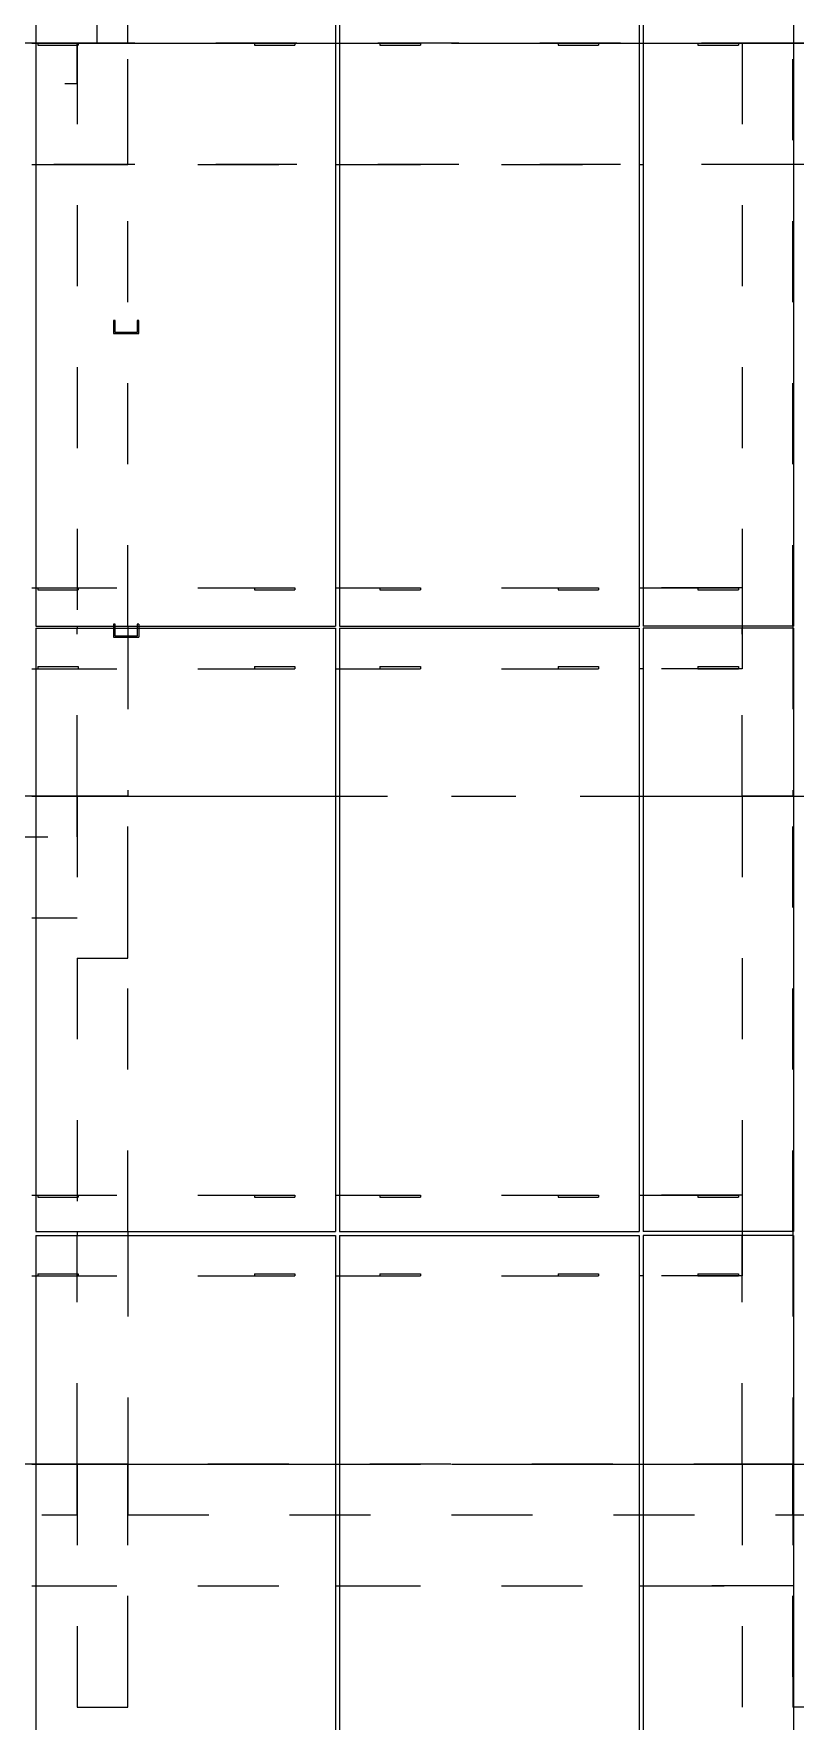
# Model space of a CAD drawing. Header units: millimetres. Extents: x 652937 to 1670132, y 1473552 to 2851037.
# Drawn here: x 663517.06 to 663520.82, y 1524460.47 to 1524468.81 of the extents above; entities that cross this region are included whole.
import ezdxf

# ---------------------------------------------------------------- set-up
doc = ezdxf.new("R2010")
doc.units = ezdxf.units.MM
doc.linetypes.add('XKITLINE00', pattern=[0])
doc.linetypes.add('XKITLINE02', pattern=[4, 2, -2])
doc.layers.add('Part', color=7, linetype='Continuous', lineweight=0)
doc.layers.add('S-GRID', color=7, linetype='Continuous', lineweight=9)

# ---------------------------------------------------------------- blocks, each defined once
blk = doc.blocks.new('*A1092749')
at = {"layer": 'S-GRID', "color": 7, "linetype": 'XKITLINE00', "lineweight": 0}
for p, q in [((490.149725, 31.898606), (498.087225, 31.898606)), ((499.674725, 31.898606), (501.262225, 31.898606)), ((502.849725, 31.898606), (510.787225, 31.898606))]:
    blk.add_line(p, q, dxfattribs=at)
blk = doc.blocks.new('*A1093750')
at = {"layer": 'Part', "color": 7, "linetype": 'XKITLINE02', "lineweight": 0}
for p, q in [((477.553801, 31.898606), (477.553801, 30.648606)), ((490.423801, 31.898606), (477.553801, 31.898606)), ((490.423801, 30.648606), (490.423801, 31.898606)), ((477.553801, 30.648606), (490.423801, 30.648606))]:
    blk.add_line(p, q, dxfattribs=at)
blk = doc.blocks.new('*A1095752')
at = {"layer": 'Part', "color": 7, "linetype": 'XKITLINE02', "lineweight": 0}
for p, q in [((478.173822, 31.898606), (478.173822, 28.898606)), ((478.173822, 31.898606), (481.803821, 31.898606)), ((481.903821, 31.898606), (489.303821, 31.898606)), ((489.403821, 31.898606), (496.803821, 31.898606)), ((496.903821, 31.898606), (504.303821, 31.898606)), ((504.403821, 31.898606), (508.098822, 31.898606)), ((508.098822, 31.898606), (504.403821, 31.898606)), ((508.098822, 31.898606), (508.098822, 28.898606)), ((478.173822, 28.898606), (481.803821, 28.898606)), ((481.903821, 28.898606), (489.303821, 28.898606)), ((489.403821, 28.898606), (496.803821, 28.898606)), ((496.903821, 28.898606), (504.303821, 28.898606)), ((504.403821, 28.898606), (508.098822, 28.898606)), ((508.098822, 28.898606), (504.403821, 28.898606))]:
    blk.add_line(p, q, dxfattribs=at)
at = {"layer": 'Part', "color": 7, "linetype": 'XKITLINE00', "lineweight": 0}
for p, q in [((481.803821, 31.898606), (481.903821, 31.898606)), ((489.303821, 31.898606), (489.403821, 31.898606)), ((496.803821, 31.898606), (496.903821, 31.898606)), ((504.303821, 31.898606), (504.403821, 31.898606)), ((481.803821, 28.898606), (481.903821, 28.898606)), ((489.303821, 28.898606), (489.403821, 28.898606)), ((496.803821, 28.898606), (496.903821, 28.898606)), ((504.303821, 28.898606), (504.403821, 28.898606))]:
    blk.add_line(p, q, dxfattribs=at)
blk = doc.blocks.new('*A1096753')
at = {"layer": 'S-GRID', "color": 7, "linetype": 'XKITLINE00', "lineweight": 0}
for p, q in [((490.149725, 66.998606), (498.087225, 66.998606)), ((499.674725, 66.998606), (501.262225, 66.998606)), ((502.849725, 66.998606), (510.787225, 66.998606))]:
    blk.add_line(p, q, dxfattribs=at)
blk = doc.blocks.new('*A1097754')
at = {"layer": 'Part', "color": 7, "linetype": 'XKITLINE02', "lineweight": 0}
for p, q in [((490.923803, 66.998606), (490.923803, 69.248606)), ((491.673803, 66.998606), (491.673803, 69.248606)), ((489.403821, 66.998606), (491.673803, 66.998606))]:
    blk.add_line(p, q, dxfattribs=at)
at = {"layer": 'Part', "color": 7, "linetype": 'XKITLINE00', "lineweight": 0}
blk.add_line((489.303821, 66.998606), (489.403821, 66.998606), dxfattribs=at)
blk = doc.blocks.new('*A1098755')
at = {"layer": 'Part', "color": 7, "linetype": 'XKITLINE02', "lineweight": 0}
for p, q in [((490.423823, 66.998606), (434.123823, 66.998606)), ((490.423823, 65.998606), (490.423823, 66.998606)), ((434.123823, 65.998606), (490.423823, 65.998606))]:
    blk.add_line(p, q, dxfattribs=at)
blk = doc.blocks.new('*A1099756')
at = {"layer": 'Part', "color": 7, "linetype": 'XKITLINE00', "lineweight": 0}
for p, q in [((489.303821, 66.998606), (489.403821, 66.998606)), ((496.803821, 66.998606), (496.903821, 66.998606)), ((504.303821, 66.998606), (504.403821, 66.998606)), ((551.848822, 66.998606), (508.113821, 66.998606)), ((489.303821, 63.998606), (489.403821, 63.998606)), ((496.803821, 63.998606), (496.903821, 63.998606)), ((504.303821, 63.998606), (504.403821, 63.998606)), ((551.848822, 63.998606), (508.113821, 63.998606))]:
    blk.add_line(p, q, dxfattribs=at)
at = {"layer": 'Part', "color": 7, "linetype": 'XKITLINE02', "lineweight": 0}
for p, q in [((551.848822, 66.998606), (489.403821, 66.998606)), ((489.403821, 66.998606), (496.803821, 66.998606)), ((496.903821, 66.998606), (504.303821, 66.998606)), ((508.113821, 66.998606), (504.403821, 66.998606)), ((551.848822, 63.998606), (481.903821, 63.998606)), ((489.403821, 63.998606), (496.803821, 63.998606)), ((496.903821, 63.998606), (504.303821, 63.998606)), ((508.113821, 63.998606), (504.403821, 63.998606))]:
    blk.add_line(p, q, dxfattribs=at)
blk = doc.blocks.new('*A1100757')
at = {"layer": 'S-GRID', "color": 7, "linetype": 'XKITLINE00', "lineweight": 0}
for p, q in [((490.149725, 48.398606), (498.087225, 48.398606)), ((499.674725, 48.398606), (501.262225, 48.398606)), ((502.849725, 48.398606), (510.787225, 48.398606))]:
    blk.add_line(p, q, dxfattribs=at)
blk = doc.blocks.new('*A1101758')
at = {"layer": 'Part', "color": 7, "linetype": 'XKITLINE02', "lineweight": 0}
for p, q in [((467.704862, 48.398606), (467.704862, 47.398606)), ((490.4238, 48.398606), (467.704862, 48.398606)), ((490.4238, 47.398606), (490.4238, 48.398606)), ((467.704862, 47.398606), (490.4238, 47.398606))]:
    blk.add_line(p, q, dxfattribs=at)
blk = doc.blocks.new('*A1102759')
at = {"layer": 'Part', "color": 7, "linetype": 'XKITLINE00', "lineweight": 0}
for p, q in [((489.303821, 48.398606), (489.403821, 48.398606)), ((489.303821, 45.398606), (489.403821, 45.398606))]:
    blk.add_line(p, q, dxfattribs=at)
at = {"layer": 'Part', "color": 7, "linetype": 'XKITLINE02', "lineweight": 0}
for p, q in [((489.403821, 48.398606), (490.423822, 48.398606)), ((490.423822, 48.398606), (490.423822, 45.398606)), ((489.403821, 45.398606), (490.423822, 45.398606))]:
    blk.add_line(p, q, dxfattribs=at)
blk = doc.blocks.new('*A1103760')
at = {"layer": 'Part', "color": 7, "linetype": 'XKITLINE00', "lineweight": 0}
for p, q in [((466.453801, 38.548606), (466.903821, 38.548606)), ((466.453801, 38.548606), (466.453801, 37.648606)), ((474.303821, 38.548606), (474.403821, 38.548606)), ((481.803821, 38.548606), (481.903821, 38.548606)), ((489.303821, 38.548606), (489.403821, 38.548606)), ((496.803821, 38.548606), (496.903821, 38.548606)), ((504.303821, 38.548606), (504.403821, 38.548606)), ((506.853801, 37.648606), (506.853801, 37.548606)), ((466.453801, 37.323606), (466.453801, 36.548606)), ((466.453801, 36.548606), (466.903821, 36.548606)), ((474.303821, 36.548606), (474.403821, 36.548606)), ((481.803821, 36.548606), (481.903821, 36.548606)), ((489.303821, 36.548606), (489.403821, 36.548606)), ((496.803821, 36.548606), (496.903821, 36.548606)), ((504.403821, 36.548606), (504.303821, 36.548606))]:
    blk.add_line(p, q, dxfattribs=at)
at = {"layer": 'Part', "color": 7, "linetype": 'XKITLINE02', "lineweight": 0}
for p, q in [((466.903821, 38.548606), (474.303821, 38.548606)), ((474.403821, 38.548606), (481.803821, 38.548606)), ((481.903821, 38.548606), (489.303821, 38.548606)), ((489.403821, 38.548606), (496.803821, 38.548606)), ((496.903821, 38.548606), (504.303821, 38.548606)), ((504.403821, 38.548606), (506.853801, 38.548606)), ((506.853801, 38.548606), (504.403821, 38.548606)), ((506.853801, 38.548606), (506.853801, 37.648606)), ((466.453801, 37.648606), (466.453801, 37.323606)), ((506.853801, 37.548606), (506.853801, 36.548606)), ((466.903821, 36.548606), (474.303821, 36.548606)), ((474.403821, 36.548606), (481.803821, 36.548606)), ((481.903821, 36.548606), (489.303821, 36.548606)), ((489.403821, 36.548606), (496.803821, 36.548606)), ((496.903821, 36.548606), (504.303821, 36.548606)), ((506.853801, 36.548606), (504.403821, 36.548606))]:
    blk.add_line(p, q, dxfattribs=at)
blk = doc.blocks.new('*A1104761')
at = {"layer": 'Part', "color": 7, "linetype": 'XKITLINE00', "lineweight": 0}
for p, q in [((466.454862, 53.548606), (466.903821, 53.548606)), ((466.454862, 53.548606), (466.454862, 52.648606)), ((474.303821, 53.548606), (474.403821, 53.548606)), ((481.803821, 53.548606), (481.903821, 53.548606)), ((489.303821, 53.548606), (489.403821, 53.548606)), ((496.803821, 53.548606), (496.903821, 53.548606)), ((504.303821, 53.548606), (504.403821, 53.548606)), ((506.853801, 52.598606), (506.853801, 52.548606)), ((466.454862, 52.323606), (466.454862, 51.548606)), ((466.454862, 51.548606), (466.903821, 51.548606)), ((474.303821, 51.548606), (474.403821, 51.548606)), ((481.803821, 51.548606), (481.903821, 51.548606)), ((489.303821, 51.548606), (489.403821, 51.548606)), ((496.803821, 51.548606), (496.903821, 51.548606)), ((504.403821, 51.548606), (504.303821, 51.548606))]:
    blk.add_line(p, q, dxfattribs=at)
at = {"layer": 'Part', "color": 7, "linetype": 'XKITLINE02', "lineweight": 0}
for p, q in [((466.903821, 53.548606), (474.303821, 53.548606)), ((474.403821, 53.548606), (481.803821, 53.548606)), ((481.903821, 53.548606), (489.303821, 53.548606)), ((489.403821, 53.548606), (496.803821, 53.548606)), ((496.903821, 53.548606), (504.303821, 53.548606)), ((504.403821, 53.548606), (506.853801, 53.548606)), ((506.853801, 53.548606), (504.403821, 53.548606)), ((506.853801, 53.548606), (506.853801, 52.598606)), ((466.454862, 52.648606), (466.454862, 52.323606)), ((506.853801, 52.548606), (506.853801, 51.548606)), ((466.903821, 51.548606), (474.303821, 51.548606)), ((474.403821, 51.548606), (481.803821, 51.548606)), ((481.903821, 51.548606), (489.303821, 51.548606)), ((489.403821, 51.548606), (496.803821, 51.548606)), ((496.903821, 51.548606), (504.303821, 51.548606)), ((506.853801, 51.548606), (504.403821, 51.548606))]:
    blk.add_line(p, q, dxfattribs=at)
blk = doc.blocks.new('*A1142771')
at = {"layer": 'Part', "color": 7, "linetype": 'XKITLINE02', "lineweight": 0}
for p, q in [((506.853801, 48.398606), (506.853801, 37.648606)), ((508.103801, 48.398606), (506.853801, 48.398606)), ((508.103801, 37.648606), (508.103801, 48.398606)), ((506.853801, 31.898606), (506.853801, 37.548606)), ((508.103801, 37.548606), (508.103801, 31.898606)), ((508.103801, 31.898606), (506.853801, 31.898606))]:
    blk.add_line(p, q, dxfattribs=at)
at = {"layer": 'Part', "color": 7, "linetype": 'XKITLINE00', "lineweight": 0}
for p, q in [((506.853801, 37.648606), (506.853801, 37.548606)), ((508.103801, 37.648606), (508.103801, 37.548606))]:
    blk.add_line(p, q, dxfattribs=at)
blk = doc.blocks.new('*A1143772')
at = {"layer": 'Part', "color": 7, "linetype": 'XKITLINE02', "lineweight": 0}
for p, q in [((506.853801, 66.998606), (506.853801, 52.598606)), ((508.103801, 66.998606), (506.853801, 66.998606)), ((508.103801, 52.598606), (508.103801, 66.998606)), ((506.853801, 48.398606), (506.853801, 52.548606)), ((508.103801, 52.548606), (508.103801, 48.398606)), ((508.103801, 48.398606), (506.853801, 48.398606))]:
    blk.add_line(p, q, dxfattribs=at)
at = {"layer": 'Part', "color": 7, "linetype": 'XKITLINE00', "lineweight": 0}
for p, q in [((506.853801, 52.598606), (506.853801, 52.548606)), ((508.103801, 52.598606), (508.103801, 52.548606))]:
    blk.add_line(p, q, dxfattribs=at)
blk = doc.blocks.new('*A1374907')
at = {"layer": 'Part', "color": 7, "linetype": 'XKITLINE02', "lineweight": 0}
for p, q in [((508.098822, 31.898606), (508.098822, 25.898606)), ((508.098822, 31.898606), (508.113821, 31.898606)), ((508.113821, 25.898606), (508.098822, 25.898606))]:
    blk.add_line(p, q, dxfattribs=at)
at = {"layer": 'Part', "color": 7, "linetype": 'XKITLINE00', "lineweight": 0}
for p, q in [((508.113821, 31.898606), (551.848822, 31.898606)), ((551.848822, 31.898606), (551.848822, 25.898606)), ((551.848822, 25.898606), (508.113821, 25.898606))]:
    blk.add_line(p, q, dxfattribs=at)
blk = doc.blocks.new('*A1376909')
at = {"layer": 'Part', "color": 7, "linetype": 'XKITLINE02', "lineweight": 0}
for p, q in [((497.903869, 66.998606), (498.903869, 66.998606)), ((497.903869, 66.998606), (497.903869, 66.948606)), ((497.903869, 66.948606), (498.903869, 66.948606)), ((498.903869, 66.998606), (498.903869, 66.948606))]:
    blk.add_line(p, q, dxfattribs=at)
blk = doc.blocks.new('*A1377910')
at = {"layer": 'Part', "color": 7, "linetype": 'XKITLINE02', "lineweight": 0}
for p, q in [((505.758869, 66.998606), (506.758869, 66.998606)), ((505.758869, 66.998606), (505.758869, 66.948606)), ((505.758869, 66.948606), (506.758869, 66.948606)), ((506.758869, 66.998606), (506.758869, 66.948606))]:
    blk.add_line(p, q, dxfattribs=at)
blk = doc.blocks.new('*A1394917')
at = {"layer": 'Part', "color": 7, "linetype": 'XKITLINE02', "lineweight": 0}
for p, q in [((494.803869, 38.548606), (495.803869, 38.548606)), ((494.803869, 38.548606), (494.803869, 38.498606)), ((494.803869, 38.498606), (495.803869, 38.498606)), ((495.803869, 38.548606), (495.803869, 38.498606))]:
    blk.add_line(p, q, dxfattribs=at)
blk = doc.blocks.new('*A1395918')
at = {"layer": 'Part', "color": 7, "linetype": 'XKITLINE02', "lineweight": 0}
for p, q in [((489.453869, 38.548606), (490.453869, 38.548606)), ((489.453869, 38.548606), (489.453869, 38.498606)), ((489.453869, 38.498606), (490.453869, 38.498606)), ((490.453869, 38.548606), (490.453869, 38.498606))]:
    blk.add_line(p, q, dxfattribs=at)
blk = doc.blocks.new('*A1396919')
at = {"layer": 'Part', "color": 7, "linetype": 'XKITLINE02', "lineweight": 0}
for p, q in [((502.303869, 38.548606), (503.303869, 38.548606)), ((502.303869, 38.548606), (502.303869, 38.498606)), ((502.303869, 38.498606), (503.303869, 38.498606)), ((503.303869, 38.548606), (503.303869, 38.498606))]:
    blk.add_line(p, q, dxfattribs=at)
blk = doc.blocks.new('*A1397920')
at = {"layer": 'Part', "color": 7, "linetype": 'XKITLINE02', "lineweight": 0}
for p, q in [((497.903869, 38.548606), (498.903869, 38.548606)), ((497.903869, 38.548606), (497.903869, 38.498606)), ((497.903869, 38.498606), (498.903869, 38.498606)), ((498.903869, 38.548606), (498.903869, 38.498606))]:
    blk.add_line(p, q, dxfattribs=at)
blk = doc.blocks.new('*A1398921')
at = {"layer": 'Part', "color": 7, "linetype": 'XKITLINE02', "lineweight": 0}
for p, q in [((505.758869, 38.548606), (506.758869, 38.548606)), ((505.758869, 38.548606), (505.758869, 38.498606)), ((505.758869, 38.498606), (506.758869, 38.498606)), ((506.758869, 38.548606), (506.758869, 38.498606))]:
    blk.add_line(p, q, dxfattribs=at)
blk = doc.blocks.new('*A1399922')
at = {"layer": 'Part', "color": 7, "linetype": 'XKITLINE02', "lineweight": 0}
for p, q in [((491.673801, 48.398606), (490.423801, 48.398606)), ((490.423801, 48.398606), (490.423801, 44.398606)), ((491.673801, 44.398606), (491.673801, 48.398606)), ((490.423801, 44.398606), (491.673801, 44.398606))]:
    blk.add_line(p, q, dxfattribs=at)
blk = doc.blocks.new('*A1400923')
at = {"layer": 'Part', "color": 7, "linetype": 'XKITLINE02', "lineweight": 0}
for p, q in [((491.362981, 52.648606), (491.32298, 52.648606)), ((491.32298, 52.648606), (491.32298, 52.323606)), ((491.36298, 52.353606), (491.36298, 52.648606)), ((491.947981, 52.648606), (491.90798, 52.648606)), ((491.90798, 52.648606), (491.90798, 52.353606)), ((491.94798, 52.648606), (491.94798, 52.323606)), ((491.32298, 52.323606), (491.947981, 52.323606)), ((491.907981, 52.353606), (491.36298, 52.353606))]:
    blk.add_line(p, q, dxfattribs=at)
blk = doc.blocks.new('*A1401924')
at = {"layer": 'Part', "color": 7, "linetype": 'XKITLINE02', "lineweight": 0}
for p, q in [((490.423822, 48.398606), (490.423822, 37.648606)), ((491.673822, 48.398606), (490.423822, 48.398606)), ((491.673822, 37.648606), (491.673822, 48.398606)), ((490.423822, 31.898606), (490.423822, 37.548606)), ((491.673822, 37.548606), (491.673822, 31.898606)), ((490.423822, 31.898606), (491.673822, 31.898606))]:
    blk.add_line(p, q, dxfattribs=at)
at = {"layer": 'Part', "color": 7, "linetype": 'XKITLINE00', "lineweight": 0}
for p, q in [((490.423822, 37.648606), (490.423822, 37.548606)), ((491.673822, 37.648606), (491.673822, 37.548606))]:
    blk.add_line(p, q, dxfattribs=at)
blk = doc.blocks.new('*A1402925')
at = {"layer": 'Part', "color": 7, "linetype": 'XKITLINE02', "lineweight": 0}
for p, q in [((490.423822, 66.998606), (490.423822, 52.598606)), ((491.673822, 66.998606), (490.423822, 66.998606)), ((491.673822, 52.598606), (491.673822, 66.998606)), ((490.423822, 48.398606), (490.423822, 52.548606)), ((491.673822, 52.548606), (491.673822, 48.398606)), ((490.423822, 48.398606), (491.673822, 48.398606))]:
    blk.add_line(p, q, dxfattribs=at)
at = {"layer": 'Part', "color": 7, "linetype": 'XKITLINE00', "lineweight": 0}
for p, q in [((490.423822, 52.598606), (490.423822, 52.548606)), ((491.673822, 52.598606), (491.673822, 52.548606))]:
    blk.add_line(p, q, dxfattribs=at)
blk = doc.blocks.new('*A1403926')
at = {"layer": 'Part', "color": 7, "linetype": 'XKITLINE02', "lineweight": 0}
for p, q in [((494.803869, 53.548606), (495.803869, 53.548606)), ((494.803869, 53.548606), (494.803869, 53.498606)), ((494.803869, 53.498606), (495.803869, 53.498606)), ((495.803869, 53.548606), (495.803869, 53.498606))]:
    blk.add_line(p, q, dxfattribs=at)
blk = doc.blocks.new('*A1404927')
at = {"layer": 'Part', "color": 7, "linetype": 'XKITLINE02', "lineweight": 0}
for p, q in [((489.453869, 53.548606), (490.453869, 53.548606)), ((489.453869, 53.548606), (489.453869, 53.498606)), ((489.453869, 53.498606), (490.453869, 53.498606)), ((490.453869, 53.548606), (490.453869, 53.498606))]:
    blk.add_line(p, q, dxfattribs=at)
blk = doc.blocks.new('*A1405928')
at = {"layer": 'Part', "color": 7, "linetype": 'XKITLINE02', "lineweight": 0}
for p, q in [((494.803869, 51.598606), (495.803869, 51.598606)), ((494.803869, 51.598606), (494.803869, 51.548606)), ((494.803869, 51.548606), (495.803869, 51.548606)), ((495.803869, 51.598606), (495.803869, 51.548606))]:
    blk.add_line(p, q, dxfattribs=at)
blk = doc.blocks.new('*A1406929')
at = {"layer": 'Part', "color": 7, "linetype": 'XKITLINE02', "lineweight": 0}
for p, q in [((489.453869, 51.598606), (490.453869, 51.598606)), ((489.453869, 51.598606), (489.453869, 51.548606)), ((489.453869, 51.548606), (490.453869, 51.548606)), ((490.453869, 51.598606), (490.453869, 51.548606))]:
    blk.add_line(p, q, dxfattribs=at)
blk = doc.blocks.new('*A1407930')
at = {"layer": 'Part', "color": 7, "linetype": 'XKITLINE02', "lineweight": 0}
for p, q in [((502.303869, 53.548606), (503.303869, 53.548606)), ((502.303869, 53.548606), (502.303869, 53.498606)), ((502.303869, 53.498606), (503.303869, 53.498606)), ((503.303869, 53.548606), (503.303869, 53.498606))]:
    blk.add_line(p, q, dxfattribs=at)
blk = doc.blocks.new('*A1408931')
at = {"layer": 'Part', "color": 7, "linetype": 'XKITLINE02', "lineweight": 0}
for p, q in [((497.903869, 53.548606), (498.903869, 53.548606)), ((497.903869, 53.548606), (497.903869, 53.498606)), ((497.903869, 53.498606), (498.903869, 53.498606)), ((498.903869, 53.548606), (498.903869, 53.498606))]:
    blk.add_line(p, q, dxfattribs=at)
blk = doc.blocks.new('*A1409932')
at = {"layer": 'Part', "color": 7, "linetype": 'XKITLINE02', "lineweight": 0}
for p, q in [((502.303869, 51.598606), (503.303869, 51.598606)), ((502.303869, 51.598606), (502.303869, 51.548606)), ((502.303869, 51.548606), (503.303869, 51.548606)), ((503.303869, 51.598606), (503.303869, 51.548606))]:
    blk.add_line(p, q, dxfattribs=at)
blk = doc.blocks.new('*A1410933')
at = {"layer": 'Part', "color": 7, "linetype": 'XKITLINE02', "lineweight": 0}
for p, q in [((497.903869, 51.598606), (498.903869, 51.598606)), ((497.903869, 51.598606), (497.903869, 51.548606)), ((497.903869, 51.548606), (498.903869, 51.548606)), ((498.903869, 51.598606), (498.903869, 51.548606))]:
    blk.add_line(p, q, dxfattribs=at)
blk = doc.blocks.new('*A1411934')
at = {"layer": 'Part', "color": 7, "linetype": 'XKITLINE02', "lineweight": 0}
for p, q in [((505.758869, 53.548606), (506.758869, 53.548606)), ((505.758869, 53.548606), (505.758869, 53.498606)), ((505.758869, 53.498606), (506.758869, 53.498606)), ((506.758869, 53.548606), (506.758869, 53.498606))]:
    blk.add_line(p, q, dxfattribs=at)
blk = doc.blocks.new('*A1412935')
at = {"layer": 'Part', "color": 7, "linetype": 'XKITLINE02', "lineweight": 0}
for p, q in [((505.758869, 51.598606), (506.758869, 51.598606)), ((505.758869, 51.598606), (505.758869, 51.548606)), ((505.758869, 51.548606), (506.758869, 51.548606)), ((506.758869, 51.598606), (506.758869, 51.548606))]:
    blk.add_line(p, q, dxfattribs=at)
blk = doc.blocks.new('*A1413936')
at = {"layer": 'Part', "color": 7, "linetype": 'XKITLINE00', "lineweight": 0}
for p, q in [((504.403821, 69.248606), (504.403821, 52.598606)), ((508.113821, 69.248606), (508.113821, 52.598606)), ((508.113821, 52.598606), (504.403821, 52.598606)), ((508.113821, 52.548606), (504.403821, 52.548606)), ((504.403821, 52.548606), (504.403821, 37.648606)), ((508.113821, 52.548606), (508.113821, 37.648606)), ((508.113821, 37.648606), (504.403821, 37.648606)), ((508.113821, 37.548606), (504.403821, 37.548606)), ((504.403821, 37.548606), (504.403821, 22.648606)), ((508.113821, 37.548606), (508.113821, 22.648606))]:
    blk.add_line(p, q, dxfattribs=at)
blk = doc.blocks.new('*A1414937')
at = {"layer": 'Part', "color": 7, "linetype": 'XKITLINE00', "lineweight": 0}
for p, q in [((496.903821, 69.248606), (496.903821, 52.598606)), ((504.303821, 69.248606), (504.303821, 52.598606)), ((496.903821, 52.598606), (504.303821, 52.598606)), ((496.903821, 52.548606), (504.303821, 52.548606)), ((496.903821, 52.548606), (496.903821, 37.648606)), ((504.303821, 52.548606), (504.303821, 37.648606)), ((496.903821, 37.648606), (504.303821, 37.648606)), ((496.903821, 37.548606), (504.303821, 37.548606)), ((496.903821, 37.548606), (496.903821, 22.648606)), ((504.303821, 37.548606), (504.303821, 22.648606))]:
    blk.add_line(p, q, dxfattribs=at)
blk = doc.blocks.new('*A1415938')
at = {"layer": 'Part', "color": 7, "linetype": 'XKITLINE00', "lineweight": 0}
for p, q in [((489.403821, 69.248606), (489.403821, 52.598606)), ((496.803821, 69.248606), (496.803821, 52.598606)), ((489.403821, 52.598606), (496.803821, 52.598606)), ((489.403821, 52.548606), (496.803821, 52.548606)), ((489.403821, 52.548606), (489.403821, 37.648606)), ((496.803821, 52.548606), (496.803821, 37.648606)), ((489.403821, 37.648606), (496.803821, 37.648606)), ((489.403821, 37.548606), (496.803821, 37.548606)), ((489.403821, 37.548606), (489.403821, 22.648606)), ((496.803821, 37.548606), (496.803821, 22.648606))]:
    blk.add_line(p, q, dxfattribs=at)
blk = doc.blocks.new('*A1427940')
at = {"layer": 'Part', "color": 7, "linetype": 'XKITLINE02', "lineweight": 0}
for p, q in [((490.423822, 31.898606), (490.423822, 22.648606)), ((491.673822, 31.898606), (490.423822, 31.898606)), ((491.673822, 22.648606), (491.673822, 31.898606)), ((490.423822, 12.648606), (490.423822, 22.548606)), ((491.673822, 22.548606), (491.673822, 12.648606)), ((490.423822, 12.648606), (491.673822, 12.648606))]:
    blk.add_line(p, q, dxfattribs=at)
at = {"layer": 'Part', "color": 7, "linetype": 'XKITLINE00', "lineweight": 0}
for p, q in [((490.423822, 22.648606), (490.423822, 22.548606)), ((491.673822, 22.648606), (491.673822, 22.548606))]:
    blk.add_line(p, q, dxfattribs=at)
blk = doc.blocks.new('*A1428941')
at = {"layer": 'Part', "color": 7, "linetype": 'XKITLINE02', "lineweight": 0}
for p, q in [((494.803869, 36.598606), (495.803869, 36.598606)), ((494.803869, 36.598606), (494.803869, 36.548606)), ((494.803869, 36.548606), (495.803869, 36.548606)), ((495.803869, 36.598606), (495.803869, 36.548606))]:
    blk.add_line(p, q, dxfattribs=at)
blk = doc.blocks.new('*A1429942')
at = {"layer": 'Part', "color": 7, "linetype": 'XKITLINE02', "lineweight": 0}
for p, q in [((489.453869, 36.598606), (490.453869, 36.598606)), ((489.453869, 36.598606), (489.453869, 36.548606)), ((489.453869, 36.548606), (490.453869, 36.548606)), ((490.453869, 36.598606), (490.453869, 36.548606))]:
    blk.add_line(p, q, dxfattribs=at)
blk = doc.blocks.new('*A1434947')
at = {"layer": 'Part', "color": 7, "linetype": 'XKITLINE02', "lineweight": 0}
for p, q in [((502.303869, 36.598606), (503.303869, 36.598606)), ((502.303869, 36.598606), (502.303869, 36.548606)), ((502.303869, 36.548606), (503.303869, 36.548606)), ((503.303869, 36.598606), (503.303869, 36.548606))]:
    blk.add_line(p, q, dxfattribs=at)
blk = doc.blocks.new('*A1435948')
at = {"layer": 'Part', "color": 7, "linetype": 'XKITLINE02', "lineweight": 0}
for p, q in [((497.903869, 36.598606), (498.903869, 36.598606)), ((497.903869, 36.598606), (497.903869, 36.548606)), ((497.903869, 36.548606), (498.903869, 36.548606)), ((498.903869, 36.598606), (498.903869, 36.548606))]:
    blk.add_line(p, q, dxfattribs=at)
blk = doc.blocks.new('*A1439952')
at = {"layer": 'Part', "color": 7, "linetype": 'XKITLINE02', "lineweight": 0}
for p, q in [((505.758869, 36.598606), (506.758869, 36.598606)), ((505.758869, 36.598606), (505.758869, 36.548606)), ((505.758869, 36.548606), (506.758869, 36.548606)), ((506.758869, 36.598606), (506.758869, 36.548606))]:
    blk.add_line(p, q, dxfattribs=at)
blk = doc.blocks.new('*A1475959')
at = {"layer": 'Part', "color": 7, "linetype": 'XKITLINE02', "lineweight": 0}
for p, q in [((506.848822, 31.898606), (506.848822, 22.648606)), ((508.098822, 31.898606), (506.848822, 31.898606)), ((508.098822, 22.648606), (508.098822, 31.898606)), ((506.848822, 12.648606), (506.848822, 22.548606)), ((508.098822, 22.548606), (508.098822, 12.648606)), ((508.098822, 12.648606), (506.848822, 12.648606))]:
    blk.add_line(p, q, dxfattribs=at)
at = {"layer": 'Part', "color": 7, "linetype": 'XKITLINE00', "lineweight": 0}
for p, q in [((506.848822, 22.648606), (506.848822, 22.548606)), ((508.098822, 22.648606), (508.098822, 22.548606))]:
    blk.add_line(p, q, dxfattribs=at)
blk = doc.blocks.new('*A1480964')
at = {"layer": 'Part', "color": 7, "linetype": 'XKITLINE02', "lineweight": 0}
for p, q in [((491.673801, 31.898606), (491.673801, 30.648606)), ((511.653801, 31.898606), (491.673801, 31.898606)), ((511.653801, 30.648606), (511.653801, 31.898606)), ((491.673801, 30.648606), (511.653801, 30.648606))]:
    blk.add_line(p, q, dxfattribs=at)
blk = doc.blocks.new('*A1481965')
at = {"layer": 'Part', "color": 7, "linetype": 'XKITLINE02', "lineweight": 0}
for p, q in [((491.673801, 31.898606), (490.423801, 31.898606)), ((490.423801, 31.898606), (490.423801, 25.898606)), ((491.673801, 25.898606), (491.673801, 31.898606)), ((490.423801, 25.898606), (491.673801, 25.898606))]:
    blk.add_line(p, q, dxfattribs=at)
blk = doc.blocks.new('*A1482966')
at = {"layer": 'Part', "color": 7, "linetype": 'XKITLINE02', "lineweight": 0}
for p, q in [((491.673801, 66.998606), (490.423801, 66.998606)), ((490.423801, 66.998606), (490.423801, 63.998606)), ((491.673801, 63.998606), (491.673801, 66.998606)), ((490.423801, 63.998606), (491.673801, 63.998606))]:
    blk.add_line(p, q, dxfattribs=at)
blk = doc.blocks.new('*A1483967')
at = {"layer": 'Part', "color": 7, "linetype": 'XKITLINE02', "lineweight": 0}
for p, q in [((491.362981, 60.148606), (491.32298, 60.148606)), ((491.32298, 60.148606), (491.32298, 59.823606)), ((491.36298, 59.853606), (491.36298, 60.148606)), ((491.947981, 60.148606), (491.90798, 60.148606)), ((491.90798, 60.148606), (491.90798, 59.853606)), ((491.94798, 59.823606), (491.94798, 60.148606)), ((491.32298, 59.823606), (491.947981, 59.823606)), ((491.907981, 59.853606), (491.36298, 59.853606))]:
    blk.add_line(p, q, dxfattribs=at)
blk = doc.blocks.new('*A1484968')
at = {"layer": 'Part', "color": 7, "linetype": 'XKITLINE02', "lineweight": 0}
for p, q in [((494.803869, 66.998606), (495.803869, 66.998606)), ((494.803869, 66.998606), (494.803869, 66.948606)), ((494.803869, 66.948606), (495.803869, 66.948606)), ((495.803869, 66.998606), (495.803869, 66.948606))]:
    blk.add_line(p, q, dxfattribs=at)
blk = doc.blocks.new('*A1485969')
at = {"layer": 'Part', "color": 7, "linetype": 'XKITLINE02', "lineweight": 0}
for p, q in [((489.453869, 66.998606), (490.453869, 66.998606)), ((489.453869, 66.998606), (489.453869, 66.948606)), ((489.453869, 66.948606), (490.453869, 66.948606)), ((490.453869, 66.998606), (490.453869, 66.948606))]:
    blk.add_line(p, q, dxfattribs=at)
blk = doc.blocks.new('*A1486970')
at = {"layer": 'Part', "color": 7, "linetype": 'XKITLINE02', "lineweight": 0}
for p, q in [((502.303869, 66.998606), (503.303869, 66.998606)), ((502.303869, 66.998606), (502.303869, 66.948606)), ((502.303869, 66.948606), (503.303869, 66.948606)), ((503.303869, 66.998606), (503.303869, 66.948606))]:
    blk.add_line(p, q, dxfattribs=at)
blk = doc.blocks.new('si12')
at = {"color": 7, "lineweight": 0, "xscale": 200, "yscale": 200, "zscale": 200}
for name in ['*A1097754', '*A1415938', '*A1414937', '*A1413936', '*A1096753', '*A1098755', '*A1099756', '*A1485969', '*A1402925', '*A1482966', '*A1484968', '*A1376909', '*A1486970', '*A1377910', '*A1143772', '*A1483967', '*A1104761', '*A1404927', '*A1403926', '*A1408931', '*A1407930', '*A1411934', '*A1400923', '*A1406929', '*A1405928', '*A1410933', '*A1409932', '*A1412935', '*A1100757', '*A1102759', '*A1101758', '*A1399922', '*A1401924', '*A1142771', '*A1103760', '*A1395918', '*A1394917', '*A1397920', '*A1396919', '*A1398921', '*A1429942', '*A1428941', '*A1435948', '*A1434947', '*A1439952', '*A1092749', '*A1093750', '*A1095752', '*A1427940', '*A1481965', '*A1480964', '*A1475959', '*A1374907']:
    blk.add_blockref(name, (-125633.2, 57033.4), dxfattribs=at)

msp = doc.modelspace()

# ---------------------------------------------------------------- block references
at = {"color": 7, "xscale": 0.001, "yscale": 0.001, "zscale": 0.001}
msp.add_blockref('si12', (663544.8241, 1524398.33), dxfattribs=at)

doc.saveas('drawing.dxf')
